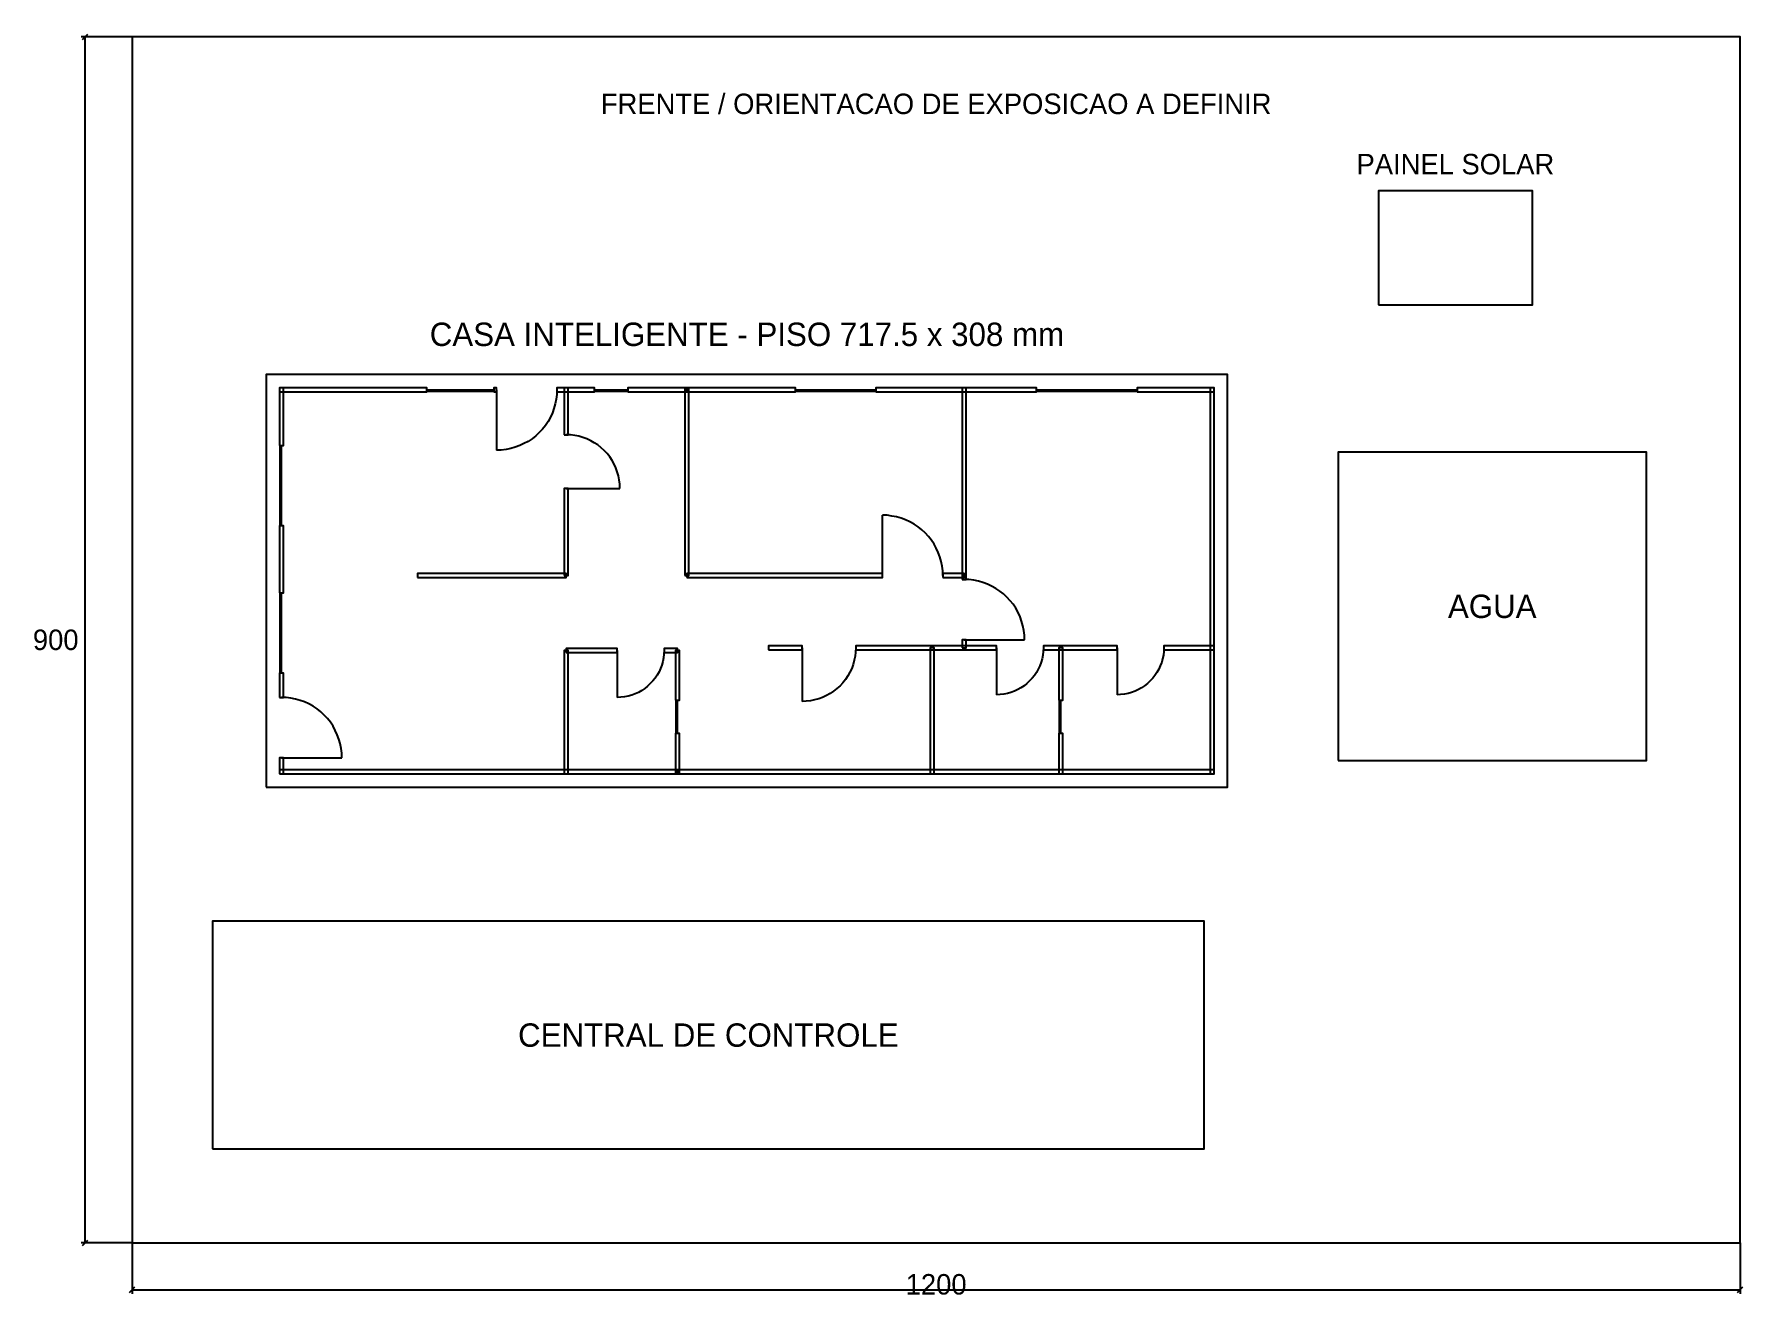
# Model space of a CAD drawing. Header units: millimetres. Extents: x -73 to 1202, y -39 to 902.
import ezdxf
from ezdxf.enums import TextEntityAlignment as Align

# ---------------------------------------------------------------- set-up
doc = ezdxf.new("R2010")
doc.units = ezdxf.units.MM
for name, color, linetype in [('ABERTURAS', 8, 'Continuous'), ('AGUA', 8, 'Continuous'), ('COTAS', 8, 'Continuous'), ('PAREDES', 8, 'Continuous'), ('PISO', 8, 'Continuous'), ('PROPOSTO', 8, 'Continuous'), ('SOLAR', 8, 'Continuous')]:
    doc.layers.add(name, color=color, linetype=linetype)

msp = doc.modelspace()

# ---------------------------------------------------------------- linework, layer by layer
at = {"layer": 'ABERTURAS'}
for p, q in [((220, 636.5), (270, 636.5)), ((220, 635.5), (270, 635.5)), ((272, 636.5), (272, 591.5)), ((345, 636.5), (370, 636.5)), ((345, 635.5), (370, 635.5)), ((495, 636.5), (555, 636.5)), ((495, 635.5), (555, 635.5)), ((675, 636.5), (750, 636.5)), ((675, 635.5), (750, 635.5)), ((110.5, 535), (110.5, 595)), ((111.5, 535), (111.5, 595)), ((324, 563), (364, 563)), ((560, 498), (560, 543)), ((110.5, 425), (110.5, 485)), ((111.5, 425), (111.5, 485)), ((621, 450), (666, 450)), ((362, 442), (362, 407)), ((500, 444), (500, 404)), ((645, 444), (645, 409)), ((735, 444), (735, 409)), ((406, 380), (406, 405)), ((407, 380), (407, 405)), ((692, 380), (692, 405)), ((693, 380), (693, 405)), ((111.5, 362), (156.5, 362))]:
    msp.add_line(p, q, dxfattribs=at)
for points in [[(317, 636.5), (316.9, 633), (316.4, 629.5), (315.8, 626), (314.8, 622.6), (313.6, 619.3), (312.1, 616.1), (310.4, 613), (308.4, 610), (306.2, 607.3), (303.8, 604.7), (301.2, 602.3), (298.5, 600.1), (295.5, 598.1), (292.4, 596.4), (289.2, 594.9), (285.9, 593.7), (282.5, 592.7), (279, 592.1), (275.5, 591.6), (272, 591.5)], [(364, 563), (363.9, 566.1), (363.5, 569.3), (362.9, 572.3), (362, 575.4), (361, 578.3), (359.6, 581.2), (358.1, 583.9), (356.4, 586.5), (354.4, 589), (352.3, 591.3), (350, 593.4), (347.5, 595.4), (344.9, 597.1), (342.2, 598.6), (339.3, 600), (336.4, 601), (333.3, 601.9), (330.3, 602.5), (327.1, 602.9), (324, 603)], [(605, 498), (604.9, 501.5), (604.4, 505), (603.8, 508.5), (602.8, 511.9), (601.6, 515.2), (600.1, 518.4), (598.4, 521.5), (596.4, 524.5), (594.2, 527.2), (591.8, 529.8), (589.2, 532.2), (586.5, 534.4), (583.5, 536.4), (580.4, 538.1), (577.2, 539.6), (573.9, 540.8), (570.5, 541.8), (567, 542.4), (563.5, 542.9), (560, 543)], [(666, 450), (665.9, 453.5), (665.4, 457), (664.8, 460.5), (663.8, 463.9), (662.6, 467.2), (661.1, 470.4), (659.4, 473.5), (657.4, 476.5), (655.2, 479.2), (652.8, 481.8), (650.2, 484.2), (647.5, 486.4), (644.5, 488.4), (641.4, 490.1), (638.2, 491.6), (634.9, 492.8), (631.5, 493.8), (628, 494.4), (624.5, 494.9), (621, 495)], [(397, 442), (396.9, 439.3), (396.6, 436.5), (396, 433.8), (395.3, 431.2), (394.3, 428.6), (393.2, 426.1), (391.8, 423.7), (390.3, 421.4), (388.6, 419.3), (386.7, 417.3), (384.7, 415.4), (382.6, 413.7), (380.3, 412.2), (377.9, 410.8), (375.4, 409.7), (372.8, 408.7), (370.2, 408), (367.5, 407.4), (364.7, 407.1), (362, 407)], [(540, 444), (539.9, 440.9), (539.5, 437.7), (538.9, 434.7), (538, 431.6), (537, 428.7), (535.6, 425.8), (534.1, 423.1), (532.4, 420.5), (530.4, 418), (528.3, 415.7), (526, 413.6), (523.5, 411.6), (520.9, 409.9), (518.2, 408.4), (515.3, 407), (512.4, 406), (509.3, 405.1), (506.3, 404.5), (503.1, 404.1), (500, 404)], [(680, 444), (679.9, 441.3), (679.6, 438.5), (679, 435.8), (678.3, 433.2), (677.3, 430.6), (676.2, 428.1), (674.8, 425.7), (673.3, 423.4), (671.6, 421.3), (669.7, 419.3), (667.7, 417.4), (665.6, 415.7), (663.3, 414.2), (660.9, 412.8), (658.4, 411.7), (655.8, 410.7), (653.2, 410), (650.5, 409.4), (647.7, 409.1), (645, 409)], [(770, 444), (769.9, 441.3), (769.6, 438.5), (769, 435.8), (768.3, 433.2), (767.3, 430.6), (766.2, 428.1), (764.8, 425.7), (763.3, 423.4), (761.6, 421.3), (759.7, 419.3), (757.7, 417.4), (755.6, 415.7), (753.3, 414.2), (750.9, 412.8), (748.4, 411.7), (745.8, 410.7), (743.2, 410), (740.5, 409.4), (737.7, 409.1), (735, 409)], [(156.5, 362), (156.4, 365.5), (155.9, 369), (155.3, 372.5), (154.3, 375.9), (153.1, 379.2), (151.6, 382.4), (149.9, 385.5), (147.9, 388.5), (145.7, 391.2), (143.3, 393.8), (140.7, 396.2), (138, 398.4), (135, 400.4), (131.9, 402.1), (128.7, 403.6), (125.4, 404.8), (122, 405.8), (118.5, 406.4), (115, 406.9), (111.5, 407)]]:
    msp.add_lwpolyline(points, dxfattribs=at)
at = {"layer": 'AGUA'}
msp.add_lwpolyline([(900, 360), (1130, 360), (1130, 590), (900, 590)], close=True, dxfattribs=at)
at = {"layer": 'COTAS'}
for p, q in [((0, 900), (-38, 900)), ((-37, 898), (-33, 902)), ((-35, 0), (-35, 900)), ((0, 0), (-38, 0)), ((-37, -2), (-33, 2)), ((0, 0), (0, -38)), ((1200, 0), (1200, -38)), ((-2, -37), (2, -33)), ((0, -35), (1200, -35)), ((1198, -37), (1202, -33))]:
    msp.add_line(p, q, dxfattribs=at)
at = {"layer": 'PAREDES'}
for points in [[(110, 595), (113, 595), (113, 638), (110, 638)], [(110, 635), (220, 635), (220, 638), (110, 638)], [(270, 635), (272, 635), (272, 638), (270, 638)], [(317, 635), (345, 635), (345, 638), (317, 638)], [(322.5, 603), (325.5, 603), (325.5, 638), (322.5, 638)], [(370, 635), (414, 635), (414, 638), (370, 638)], [(412.5, 498), (415.5, 498), (415.5, 638), (412.5, 638)], [(414, 635), (495, 635), (495, 638), (414, 638)], [(555, 635), (675, 635), (675, 638), (555, 638)], [(619.5, 495), (622.5, 495), (622.5, 638), (619.5, 638)], [(750, 635), (807.5, 635), (807.5, 638), (750, 638)], [(804.5, 350), (807.5, 350), (807.5, 638), (804.5, 638)], [(322.5, 498), (325.5, 498), (325.5, 563), (322.5, 563)], [(110, 485), (113, 485), (113, 535), (110, 535)], [(213, 496.5), (324, 496.5), (324, 499.5), (213, 499.5)], [(414, 496.5), (560, 496.5), (560, 499.5), (414, 499.5)], [(605, 496.5), (621, 496.5), (621, 499.5), (605, 499.5)], [(619.5, 444), (622.5, 444), (622.5, 450), (619.5, 450)], [(322.5, 350), (325.5, 350), (325.5, 442), (322.5, 442)], [(324, 440.5), (362, 440.5), (362, 443.5), (324, 443.5)], [(397, 440.5), (407, 440.5), (407, 443.5), (397, 443.5)], [(405.5, 405), (408.5, 405), (408.5, 442), (405.5, 442)], [(475, 442.5), (500, 442.5), (500, 445.5), (475, 445.5)], [(540, 442.5), (645, 442.5), (645, 445.5), (540, 445.5)], [(595.5, 350), (598.5, 350), (598.5, 444), (595.5, 444)], [(680, 442.5), (735, 442.5), (735, 445.5), (680, 445.5)], [(691.5, 405), (694.5, 405), (694.5, 444), (691.5, 444)], [(770, 442.5), (807.5, 442.5), (807.5, 445.5), (770, 445.5)], [(110, 407), (113, 407), (113, 425), (110, 425)], [(405.5, 350), (408.5, 350), (408.5, 380), (405.5, 380)], [(691.5, 350), (694.5, 350), (694.5, 380), (691.5, 380)], [(110, 350), (113, 350), (113, 362), (110, 362)], [(110, 350), (407, 350), (407, 353), (110, 353)], [(407, 350), (807.5, 350), (807.5, 353), (407, 353)]]:
    msp.add_lwpolyline(points, close=True, dxfattribs=at)
at = {"layer": 'PISO'}
msp.add_lwpolyline([(100, 340), (817.5, 340), (817.5, 648), (100, 648)], close=True, dxfattribs=at)
at = {"layer": 'PROPOSTO'}
for points in [[(0, 0), (1200, 0), (1200, 900), (0, 900)], [(60, 70), (800, 70), (800, 240), (60, 240)]]:
    msp.add_lwpolyline(points, close=True, dxfattribs=at)
at = {"layer": 'SOLAR'}
msp.add_lwpolyline([(930, 700), (1045, 700), (1045, 785), (930, 785)], close=True, dxfattribs=at)

# ---------------------------------------------------------------- texts
at = {"layer": 'AGUA'}
msp.add_text('AGUA', height=17.45, dxfattribs=at).set_placement((1015, 475), align=Align.MIDDLE_CENTER)
at = {"layer": 'COTAS'}
msp.add_text('900', height=15.27, dxfattribs=at).set_placement((-40, 450), align=Align.MIDDLE_RIGHT)
msp.add_text('1200', height=15.27, dxfattribs=at).set_placement((600, -31), align=Align.MIDDLE_CENTER)
at = {"layer": 'PISO'}
msp.add_text('CASA INTELIGENTE - PISO 717.5 x 308 mm', height=17.453, dxfattribs=at).set_placement((458.8, 678), align=Align.MIDDLE_CENTER)
at = {"layer": 'PROPOSTO'}
for s, height, p in [('FRENTE / ORIENTACAO DE EXPOSICAO A DEFINIR', 15.272, (600, 850)), ('CENTRAL DE CONTROLE', 17.453, (430, 155))]:
    msp.add_text(s, height=height, dxfattribs=at).set_placement(p, align=Align.MIDDLE_CENTER)
at = {"layer": 'SOLAR'}
msp.add_text('PAINEL SOLAR', height=15.272, dxfattribs=at).set_placement((987.5, 805), align=Align.MIDDLE_CENTER)

doc.saveas('drawing.dxf')
